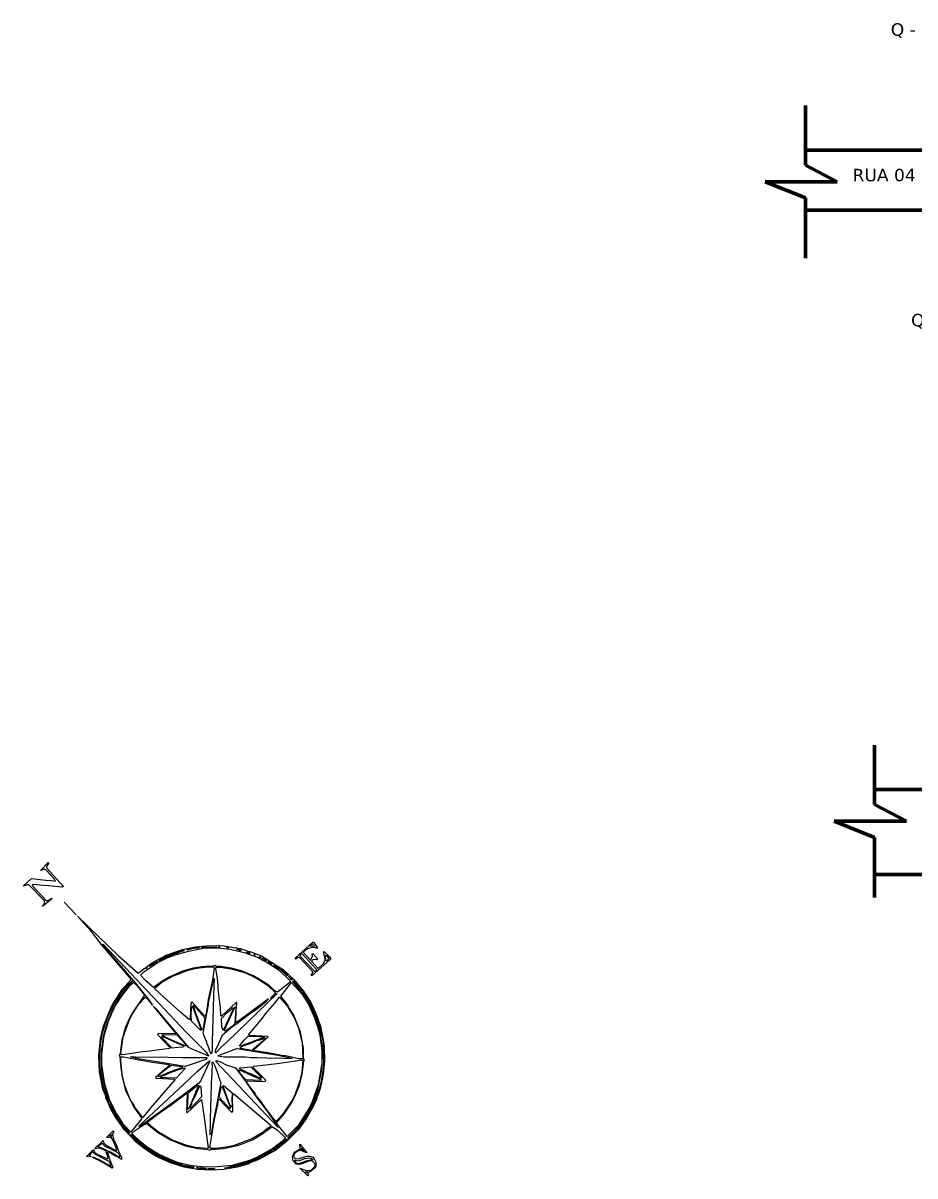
# Model space of a CAD drawing. Header units: millimetres. Extents: x 573 to 1525, y 204 to 1035.
# Drawn here: x 572.7 to 766, y 706.9 to 956.9 of the extents above; entities that cross this region are included whole.
import ezdxf

# ---------------------------------------------------------------- set-up
doc = ezdxf.new("R2010")
doc.units = ezdxf.units.MM
doc.header["$LTSCALE"] = 0.1
for name, color, linetype in [('7', 7, 'Continuous'), ('LOTEAMENTO', 7, 'Continuous'), ('TEXTO', 5, 'Continuous')]:
    doc.layers.add(name, color=color, linetype=linetype)
doc.styles.add('TEXTO ARQ', font='verdana.ttf', dxfattribs={"height": 0.13})

msp = doc.modelspace()

# ---------------------------------------------------------------- linework, layer by layer
at = {"layer": '7', "linetype": 'Continuous'}
for points in [[(578.84, 766.96), (576.87, 765.33), (577.32, 765.97), (577.3, 766.58), (573.85, 770.14), (572.67, 769.75), (574.53, 771.41), (577.59, 771.07), (578.8, 770.98), (579.69, 770.89), (579.52, 771.32), (577.68, 773.26), (577.28, 773.47), (576.42, 773.15), (578.1, 774.88), (578.23, 774.75), (577.78, 774.12), (577.79, 773.7), (581.44, 769.71), (581.08, 769.58), (578.26, 769.88), (577.12, 769.91), (574.82, 770.11), (574.64, 769.94), (577.72, 766.62), (578.42, 766.84), (578.92, 767.17), (578.84, 766.96)], [(584.15, 763.54), (581.61, 766.28), (584.15, 763.54)], [(629.84, 714.46), (627.46, 712.54), (623.67, 710.44), (621.86, 709.77), (621.6, 709.6), (619.19, 708.88), (616.21, 708.33), (613.3, 708.19), (610.51, 708.35), (607.63, 708.87), (604.62, 709.79), (602.17, 710.89), (600.71, 711.69), (598.63, 713.14), (597.13, 714.34), (594.56, 717.05), (592.56, 719.89), (591.65, 721.58), (591.19, 722.62), (590.72, 723.67), (590.52, 724.43), (590, 725.79), (589.25, 729.53), (589.1, 733), (589.46, 736.68), (590.12, 739.41), (591.85, 743.72), (594.19, 747.35), (596.04, 749.46), (596.08, 749.63), (590.86, 755.79), (589.67, 757.11), (587.41, 760.04), (584.5, 763.24), (593.38, 754.68), (597.6, 750.94), (600.71, 753.2), (603.68, 754.8), (607.22, 756.06), (610.07, 756.63), (612.31, 756.86), (614.63, 756.93), (614.55, 756.72), (613.53, 756.8), (612.3, 756.68), (611.49, 756.62), (611.38, 756.47), (613.02, 756.49), (615.32, 756.54), (614.9, 756.91), (616.28, 756.82), (617.53, 756.61), (618.64, 756.43), (618.9, 756.5), (619.23, 756.29), (619.79, 756.23), (621.36, 755.68), (621.8, 755.58), (623.41, 755), (624.56, 754.53), (627.57, 752.65), (629.02, 751.68), (631.36, 749.52), (633.4, 747.08), (634.95, 744.7), (635.47, 743.61), (636.11, 742.19), (637.16, 739.44), (637.81, 736.02), (637.96, 735.01), (638.05, 731.86), (637.83, 729.73), (637.76, 728.92), (637.25, 726.51), (636.9, 725.48), (636.62, 724.58), (636.41, 724.14), (636.27, 723.55), (635.57, 722), (634.1, 719.49), (632.3, 716.96), (629.84, 714.46)], [(639.18, 753.83), (635.28, 750.33), (635.12, 750.46), (635.51, 750.98), (635.5, 751.17), (632.68, 754.24), (632.24, 754.31), (631.81, 753.94), (631.69, 754.14), (635.48, 757.64), (635.61, 757.62), (636.51, 756.38), (636.37, 756.24), (636.06, 756.41), (635.33, 756.51), (634.23, 756.2), (633.42, 755.47), (634.88, 753.78), (635.08, 753.79), (635.44, 754.62), (635.36, 755), (635.47, 755.15), (636.56, 753.93), (636.38, 753.83), (635.96, 753.89), (635.48, 753.78), (635.18, 753.53), (636.65, 751.92), (637.9, 753.07), (638.14, 753.82), (638.03, 754.67), (637.8, 755.43), (637.93, 755.62), (639.16, 754.37), (639.36, 754.01), (639.18, 753.83)], [(612.91, 732.93), (610.57, 733.96), (609.59, 734.32), (608.61, 734.8), (601.72, 742.97), (600.91, 743.78), (605.81, 737.85), (605.79, 737.73), (602.03, 737.8), (601.83, 737.65), (604.56, 734.7), (604.42, 734.56), (600.07, 733.97), (598.03, 733.82), (594.75, 733.29), (594.07, 733.24), (593.89, 733.42), (594.31, 736.7), (594.44, 737.31), (594.63, 737.77), (594.71, 738.13), (595.78, 740.8), (596.33, 741.95), (597.7, 744.13), (599.22, 745.74), (599.74, 745.23), (600.73, 743.96), (600.2, 744.86), (597.13, 748.71), (589.92, 757.1), (590.05, 757.23), (608.06, 738.14), (612.36, 733.8), (612.91, 732.93)], [(630.16, 748.6), (627.82, 746.82), (627.25, 747.09), (625.93, 748.29), (622.48, 750.44), (619.72, 751.5), (617.76, 752.02), (615.54, 752.36), (614.55, 752.37), (614.25, 752.61), (613.58, 752.39), (613.11, 752.44), (611.6, 752.26), (609.58, 751.99), (607.23, 751.33), (604.5, 750.14), (602.55, 748.99), (600.94, 747.84), (599.18, 749.32), (598.15, 750.48), (598.87, 751.2), (601.92, 753.23), (603.92, 754.25), (604.7, 754.54), (605.61, 754.88), (608.51, 755.7), (611.79, 756.3), (613.79, 756.41), (615.53, 756.35), (617.56, 756.1), (620.58, 755.4), (623.39, 754.39), (624.45, 753.83), (625.4, 753.39), (626.76, 752.51), (628.26, 751.49), (630.51, 749.31), (630.62, 749.04), (630.16, 748.6)], [(606.34, 755.32), (604.98, 754.91), (602.09, 753.6), (602.31, 753.84), (604.71, 755.01), (606.49, 755.61), (606.34, 755.32)], [(606.92, 755.53), (606.65, 755.44), (606.74, 755.71), (607.03, 755.7), (606.92, 755.53)], [(607.46, 755.69), (607.17, 755.63), (607.29, 755.88), (607.54, 755.91), (607.46, 755.69)], [(608.46, 755.94), (608.29, 755.89), (608.17, 756.05), (608.45, 756.13), (608.46, 755.94)], [(609.69, 756.23), (608.66, 756.02), (608.79, 756.25), (609.64, 756.39), (609.69, 756.23)], [(610.71, 756.33), (609.85, 756.24), (609.91, 756.44), (610.83, 756.58), (610.71, 756.33)], [(617.18, 756.35), (616.81, 756.37), (616.79, 756.5), (617.06, 756.58), (617.24, 756.43), (617.18, 756.35)], [(619.83, 755.78), (619.03, 756.03), (619.26, 756.15), (619.92, 755.9), (619.83, 755.78)], [(621.81, 755.17), (621.35, 755.32), (621.19, 755.53), (621.71, 755.42), (621.88, 755.24), (621.81, 755.17)], [(623, 754.76), (622.67, 754.93), (622.8, 755.05), (623, 754.76)], [(635.97, 751.23), (632.66, 754.64), (633.1, 755.17), (636.34, 751.66), (635.97, 751.23)], [(635.77, 756.68), (634.94, 756.74), (634.91, 756.85), (635.33, 757.25), (635.82, 756.77), (635.77, 756.68)], [(601.56, 753.23), (600.08, 752.39), (600.34, 752.67), (601.8, 753.53), (601.56, 753.23)], [(624.21, 754.23), (623.95, 754.33), (623.93, 754.52), (624.13, 754.39), (624.21, 754.23)], [(625.24, 753.59), (624.41, 754.13), (624.43, 754.22), (625.35, 753.77), (625.24, 753.59)], [(626.57, 752.86), (625.81, 753.36), (625.97, 753.48), (626.64, 753), (626.57, 752.86)], [(628.18, 751.79), (627.05, 752.61), (627.19, 752.75), (627.83, 752.3), (628.16, 751.88), (628.18, 751.79)], [(638.43, 753.51), (638.31, 753.67), (638.21, 754.63), (638.36, 754.8), (638.95, 754.07), (638.43, 753.51)], [(599.33, 751.82), (599.5, 752.01), (599.64, 752.11), (599.33, 751.82)], [(612.05, 741.58), (609.25, 744.7), (609.07, 744.42), (608.91, 741.01), (608.72, 740.8), (606.86, 742.35), (603.93, 745.07), (601.29, 747.47), (601.24, 747.67), (602.76, 748.94), (604.37, 749.84), (605.44, 750.44), (606.22, 750.73), (608.49, 751.59), (609.99, 751.93), (610.84, 752.07), (612.16, 752.23), (613.87, 752.28), (614.11, 752.06), (613.74, 749.39), (612.82, 745.19), (612.4, 742.57), (612.26, 741.91), (612.05, 741.58)], [(614.44, 733.61), (614.33, 733.75), (614.47, 734.31), (615.04, 735.55), (615.57, 736.65), (615.87, 737.56), (618.16, 739.39), (619.26, 740.15), (621.49, 741.86), (623.38, 743.2), (625.3, 744.68), (625.91, 745.33), (621.87, 742.39), (618.95, 740.18), (618.81, 740.29), (618.87, 742.81), (619.04, 744.47), (618.96, 744.64), (615.72, 741.56), (615.56, 741.69), (615.47, 743.43), (615, 747.47), (614.97, 748.13), (614.83, 749.76), (614.54, 751.42), (614.43, 752.01), (614.62, 752.22), (615.43, 752.22), (617.79, 751.87), (620.88, 750.95), (622.56, 750.17), (624.02, 749.38), (625.75, 748.22), (627.33, 746.75), (627.36, 746.56), (626.28, 745.5), (627.77, 746.5), (616.91, 735.99), (615.66, 734.91), (614.44, 733.61)], [(629.92, 750.33), (628.37, 751.77), (629.03, 751.41), (629.94, 750.53), (629.92, 750.33)], [(630.94, 749.37), (630.19, 750.23), (631, 749.53), (630.94, 749.37)], [(595.63, 716.14), (593.42, 718.88), (591.35, 722.52), (590.85, 723.97), (590.1, 726.24), (589.33, 730.59), (589.3, 731.62), (589.31, 733.45), (589.48, 735.48), (589.91, 737.95), (590.26, 739.05), (590.46, 739.76), (590.88, 740.87), (591.02, 741.28), (591.22, 741.72), (591.78, 743.06), (592.27, 743.94), (592.53, 744.48), (594.08, 746.83), (595.38, 748.41), (596.32, 749.27), (596.34, 749.14), (593.89, 746.11), (592.05, 742.96), (590.8, 739.85), (590.11, 737.44), (589.61, 734.02), (589.63, 730.38), (590.22, 726.78), (591.08, 723.92), (591.51, 723.02), (592.02, 721.82), (593.45, 719.33), (595.74, 716.32), (595.63, 716.14)], [(596.03, 716.46), (594.48, 718.13), (593.44, 719.78), (592.88, 720.54), (591.43, 723.55), (590.8, 725.5), (590.38, 726.86), (589.77, 731.01), (589.76, 733.35), (590.25, 737.4), (591.29, 740.73), (591.71, 741.66), (591.9, 742.3), (592.43, 743.22), (592.6, 743.67), (594.16, 746.09), (595.73, 748.12), (596.62, 748.92), (597.44, 748.13), (599.01, 746.11), (596.46, 742.49), (595.65, 741.02), (594.88, 739.24), (594.05, 736.35), (593.71, 733.39), (593.54, 733.09), (593.65, 732.94), (593.78, 731.04), (594.12, 728.39), (594.86, 725.58), (595.37, 724.49), (596.18, 722.91), (596.69, 721.89), (598.43, 719.4), (596.03, 716.46)], [(613.5, 733.42), (613.26, 733.78), (612.79, 735.19), (612.53, 735.65), (612.5, 735.97), (611.86, 737.46), (611.79, 737.83), (611.69, 738.01), (612.85, 744.05), (612.84, 744.5), (613.57, 747.72), (613.92, 749.63), (614.13, 749.79), (613.93, 746.13), (613.91, 743.34), (613.64, 736.07), (613.66, 734.09), (613.5, 733.42)], [(629.91, 715.5), (627.73, 718.19), (627.65, 718.54), (629.37, 720.49), (630.92, 722.84), (631.15, 723.34), (631.66, 724.35), (632.58, 726.63), (633.17, 728.95), (633.52, 731.91), (633.67, 732.15), (633.48, 732.43), (633.44, 734.67), (632.81, 738.11), (631.26, 741.96), (630.17, 743.65), (630.13, 743.87), (628.52, 745.94), (630.89, 748.87), (633.07, 746.42), (634.6, 744.08), (635.88, 741.26), (636.24, 740.14), (636.49, 739.33), (636.98, 737.52), (637.44, 734.16), (637.42, 731.34), (636.66, 726.69), (635.33, 723), (634.66, 721.67), (632.27, 717.92), (629.91, 715.5)], [(632.2, 717.15), (631.87, 717.05), (633.84, 719.84), (634.13, 720.39), (634.69, 721.34), (635.11, 722.2), (635.45, 722.76), (636.35, 725.13), (636.55, 725.84), (637.17, 728.51), (637.38, 729.76), (637.54, 731), (637.57, 733.55), (637.59, 734.48), (637.49, 734.66), (637.52, 735.29), (637.21, 737.02), (636.89, 738.9), (636.29, 740.71), (635.87, 741.71), (635.53, 742.44), (635.24, 743.22), (634.76, 743.99), (634.76, 744.17), (633.34, 746.4), (631.15, 749.15), (631.28, 749.27), (633.23, 746.99), (634.31, 745.38), (635.64, 742.8), (636.14, 741.62), (636.44, 741.03), (637.11, 738.86), (637.13, 738.36), (637.51, 737.04), (637.75, 735.61), (637.81, 733.99), (637.8, 730.83), (637.27, 727.41), (636.87, 725.8), (635.81, 723.04), (634.43, 720.33), (632.2, 717.15)], [(633.21, 732.31), (632.47, 732.35), (629.59, 733.01), (629.09, 732.99), (625.8, 733.61), (622.82, 734.04), (622.63, 734.21), (625.79, 737.08), (625.76, 737.19), (621.74, 737.4), (621.55, 737.56), (624.55, 741.15), (625.24, 742.09), (627.24, 744.41), (628.29, 745.7), (629.92, 743.84), (631.55, 741.01), (632.3, 739.2), (633.16, 735.71), (633.26, 734.32), (633.35, 732.45), (633.21, 732.31)], [(611.2, 738.49), (609.15, 740.5), (609.11, 741.76), (609.2, 743.53), (609.39, 743.71), (610.35, 741.19), (611.31, 738.66), (611.2, 738.49)], [(611.56, 738.66), (611.35, 738.92), (610.06, 742.49), (609.54, 743.85), (609.63, 744.01), (612.06, 741.23), (611.68, 738.84), (611.56, 738.66)], [(616.05, 738.47), (615.77, 739.25), (615.69, 741.11), (616.89, 742.39), (618.23, 743.45), (618.26, 743.24), (616.05, 738.47)], [(618.11, 739.52), (616.46, 738.3), (616.34, 738.54), (616.67, 739.37), (617.14, 740.35), (618.39, 743.02), (618.7, 743.62), (618.8, 743.37), (618.57, 739.99), (618.11, 739.52)], [(607.97, 735.07), (606.71, 735.62), (603.49, 737.05), (602.78, 737.5), (603.02, 737.62), (606.04, 737.54), (607.78, 735.59), (607.99, 735.26), (607.97, 735.07)], [(607.28, 734.87), (606.25, 734.77), (604.98, 734.67), (602.63, 737.1), (602.97, 737.19), (607.31, 735.24), (607.48, 735.02), (607.28, 734.87)], [(624.84, 736.98), (619.78, 735.07), (619.6, 735.19), (620.64, 736.49), (621.48, 737.26), (623.86, 737.16), (624.86, 737.14), (624.84, 736.98)], [(623.76, 735.42), (622.25, 734.17), (619.84, 734.6), (619.68, 734.73), (620.34, 735.15), (621.93, 735.68), (623.38, 736.29), (624.07, 736.49), (625.12, 736.86), (625.14, 736.74), (623.76, 735.42)], [(598.63, 719.63), (596.82, 721.94), (596.82, 722.12), (595.92, 723.54), (594.74, 726.52), (594.17, 728.96), (593.83, 731.9), (593.87, 732.67), (594, 732.79), (594.45, 732.8), (596.24, 732.43), (600.26, 731.7), (604.24, 731.1), (604.38, 730.91), (601.38, 728.27), (601.59, 728.05), (601.76, 728.14), (605.58, 727.92), (605.59, 727.79), (600.37, 721.78), (598.63, 719.63)], [(612.26, 732.21), (607.79, 730.65), (602.18, 731.6), (597.99, 732.24), (595.98, 732.71), (596.12, 732.85), (597.95, 732.73), (600.94, 732.8), (607.15, 732.61), (609.69, 732.63), (612.53, 732.6), (612.54, 732.47), (612.26, 732.21)], [(630.87, 732.37), (627.64, 732.45), (626.11, 732.43), (624.91, 732.52), (624.31, 732.48), (623.33, 732.59), (622.14, 732.59), (620.87, 732.67), (619.41, 732.73), (616.19, 732.68), (614.91, 732.9), (615.04, 733.09), (616.31, 733.6), (619.03, 734.61), (627.92, 733.11), (630.96, 732.49), (630.87, 732.37)], [(610.75, 727.09), (606.08, 723.52), (597.88, 717.58), (597.74, 717.73), (600, 719.84), (608.56, 727.81), (610.46, 729.68), (613.14, 731.95), (613.11, 731.68), (611.16, 727.47), (610.75, 727.09)], [(607.21, 730.45), (604.58, 729.52), (602.14, 728.47), (602, 728.62), (603.36, 729.88), (604.79, 730.96), (607.08, 730.65), (607.21, 730.45)], [(605.89, 728.14), (603.81, 728.2), (602.48, 728.3), (602.79, 728.64), (603.52, 728.87), (604.43, 729.31), (606.19, 729.93), (607.2, 730.27), (607.71, 730.36), (607.72, 730.16), (605.89, 728.14)], [(613.33, 715.79), (613.2, 715.95), (613.31, 718.05), (613.32, 719.74), (613.39, 721.29), (613.38, 722.26), (613.45, 723.73), (613.54, 727.03), (613.68, 729.21), (613.67, 730.07), (613.72, 730.64), (613.65, 731.49), (613.81, 731.68), (614.22, 730.84), (614.68, 729.63), (615.31, 727.67), (615.57, 727.22), (614.78, 722.92), (614.03, 719.4), (613.44, 716.04), (613.33, 715.79)], [(627.98, 717.45), (614.39, 731.81), (614.61, 731.95), (615.63, 731.58), (616.69, 731.02), (618.49, 730.45), (618.62, 730.46), (620.88, 727.53), (623, 724.39), (625.48, 721.04), (627.25, 718.62), (627.98, 717.45)], [(624.23, 727.66), (620.98, 727.8), (619.79, 729.12), (619.34, 729.93), (620.25, 729.67), (622.44, 728.66), (623.99, 728.03), (624.34, 727.77), (624.23, 727.66)], [(624.35, 728.16), (623.72, 728.31), (622.03, 729.09), (621.36, 729.32), (620.35, 729.83), (619.53, 730.21), (619.73, 730.37), (622.07, 730.59), (624.4, 728.25), (624.35, 728.16)], [(627.86, 719.05), (627.47, 718.72), (625.26, 721.64), (624.22, 723.17), (623, 724.64), (622.95, 724.87), (621.82, 726.25), (621.13, 727.35), (621.33, 727.58), (622.89, 727.48), (624.87, 727.43), (625.27, 727.57), (625.24, 727.75), (622.45, 730.53), (622.71, 730.74), (625.28, 731.05), (628.29, 731.39), (629.75, 731.62), (633.13, 732.13), (633.34, 731.95), (633.1, 729.51), (632.75, 727.77), (631.67, 724.71), (631, 723.38), (629.14, 720.55), (627.86, 719.05)], [(608.49, 721.36), (608.33, 721.56), (608.43, 724.29), (608.47, 724.95), (610.23, 726.42), (610.71, 726.66), (609.11, 722.72), (608.49, 721.36)], [(608.98, 721.58), (608.86, 721.78), (609.25, 722.58), (609.24, 722.85), (610.05, 724.39), (610.38, 725.34), (611.04, 726.59), (611.18, 726.3), (611.38, 724.11), (608.98, 721.58)], [(617.48, 721.49), (615.17, 724.03), (615.54, 725.74), (615.58, 726.14), (615.75, 726.33), (616.02, 725.82), (617.54, 721.83), (617.48, 721.49)], [(617.84, 721.84), (617.46, 722.35), (616.37, 725.53), (616, 726.43), (616.15, 726.57), (618.03, 725), (617.94, 723.33), (618.01, 722.52), (617.84, 721.84)], [(612.64, 712.93), (610.06, 713.14), (608.22, 713.56), (606.17, 714.24), (604.78, 714.85), (602.04, 716.45), (600.54, 717.66), (599.59, 718.61), (602.45, 720.77), (603.42, 721.41), (604.79, 722.37), (607.94, 724.77), (608.12, 724.8), (608.26, 724.65), (608.13, 720.84), (608.25, 720.61), (611.33, 723.53), (611.91, 719.63), (612.67, 714.04), (612.83, 713.14), (612.64, 712.93)], [(625.96, 717.36), (625.76, 717.2), (625.48, 717.28), (625.51, 717.1), (624.74, 716.44), (622.27, 714.97), (618.45, 713.54), (617.22, 713.28), (614.53, 712.87), (613.47, 712.87), (613.19, 713.13), (614.16, 719.15), (614.86, 722.4), (614.93, 723.13), (614.97, 723.39), (615.21, 723.58), (617.94, 720.71), (618.11, 721.01), (618.1, 724.22), (618.26, 724.8), (622.73, 721.05), (626.43, 717.9), (625.96, 717.36)], [(628.67, 714.32), (626.79, 712.88), (623.29, 710.96), (621.96, 710.4), (617.98, 709.24), (614.72, 708.91), (612.04, 708.85), (609.38, 709.17), (608.52, 709.3), (606.18, 709.88), (604.14, 710.74), (602.04, 711.65), (599.67, 713.15), (598.03, 714.39), (596.28, 716.16), (597.05, 716.86), (598.57, 717.85), (599.44, 718.4), (601.82, 716.42), (604.6, 714.79), (607.8, 713.45), (610.54, 712.89), (612.73, 712.7), (613.08, 712.54), (613.37, 712.71), (616.09, 712.88), (619.09, 713.52), (620.4, 713.99), (622.54, 714.87), (624.46, 715.99), (626.69, 717.7), (627.84, 716.9), (629.59, 715.2), (628.67, 714.32)], [(591.96, 708.66), (589.98, 709.86), (587.77, 710.96), (587.87, 711.12), (589.41, 710.38), (591.43, 709.18), (591.72, 709.1), (591.54, 709.81), (591.2, 710.16), (588.4, 711.63), (587.82, 712.13), (587.64, 712.1), (587.07, 711.48), (587.42, 711.11), (586.72, 711.22), (586.52, 711.07), (586.4, 711.19), (587.96, 712.68), (588.18, 712.12), (588.73, 711.66), (590.98, 710.65), (591.12, 710.88), (590.58, 712.37), (589.69, 712.85), (589.15, 712.94), (588.36, 712.82), (588.2, 712.91), (590.04, 714.66), (590.21, 714.05), (590.87, 713.45), (592.86, 712.43), (593.01, 712.68), (592.16, 714.75), (591.78, 715.26), (590.76, 715.27), (592.2, 716.71), (592.32, 716.58), (592.05, 715.94), (592.26, 714.95), (592.82, 713.8), (593.36, 712.31), (593.98, 711), (594, 710.5), (593.13, 711.08), (592.72, 711.22), (591.41, 712.04), (591.15, 712.14), (590.98, 712.01), (591.31, 710.78), (592.11, 708.81), (591.96, 708.66)], [(591.77, 715.5), (591.49, 715.61), (591.89, 715.93), (591.92, 715.64), (591.77, 715.5)], [(607.25, 709.2), (605.34, 709.77), (602.26, 711.05), (601.02, 711.8), (598.72, 713.3), (596.96, 714.78), (595.93, 715.83), (596.11, 716.01), (597.18, 714.92), (599.61, 713.02), (602.13, 711.38), (602.8, 711.15), (603.3, 710.81), (605.43, 710.04), (606.72, 709.61), (607.34, 709.32), (607.25, 709.2)], [(629.7, 714.6), (627.78, 713.05), (627.64, 713.2), (629.8, 714.98), (629.89, 714.78), (629.7, 714.6)], [(630.29, 715.09), (630.12, 715.28), (631.79, 716.94), (631.7, 716.67), (630.29, 715.09)], [(593.47, 711.05), (592.84, 711.39), (591.61, 712.12), (589.75, 712.98), (589.14, 713.1), (588.88, 713.31), (589.79, 714.07), (590.39, 713.41), (591.17, 713.03), (591.88, 712.66), (593.09, 712.12), (593.42, 711.77), (593.62, 711.16), (593.47, 711.05)], [(626.37, 712.14), (622.91, 710.32), (621.64, 709.81), (618.87, 709.04), (618.97, 709.3), (621.47, 709.99), (622.92, 710.61), (624.74, 711.46), (626.83, 712.65), (626.37, 712.14)], [(627.43, 712.86), (627.08, 712.57), (626.94, 712.71), (627.37, 713.12), (627.43, 712.86)], [(634.37, 706.95), (632.68, 708.61), (634.07, 708.11), (635.12, 708.19), (635.85, 708.89), (636.05, 709.42), (635.35, 710.2), (634.63, 710.18), (633.87, 709.87), (633.09, 709.59), (632.63, 709.4), (631.86, 709.51), (631.21, 710.19), (631.11, 711.07), (631.34, 711.79), (631.68, 712.17), (632.3, 712.52), (632.72, 712.92), (632.64, 713.82), (634.15, 711.93), (632.91, 712.43), (632.17, 712.29), (631.52, 711.78), (631.34, 711.43), (631.38, 711.05), (631.73, 710.68), (632.58, 710.71), (634.21, 711.25), (634.84, 711.25), (635.46, 711), (635.81, 710.63), (636.15, 709.9), (636.15, 709.1), (635.99, 708.74), (635.15, 708.04), (634.42, 707.52), (634.46, 707.04), (634.37, 706.95)], [(633.32, 712.47), (632.8, 712.69), (632.99, 713), (633.38, 712.71), (633.41, 712.45), (633.32, 712.47)], [(635.39, 710.37), (634.96, 710.38), (633.96, 710.14), (632.42, 709.55), (632.06, 709.6), (631.49, 710.24), (631.67, 710.38), (632.38, 710.25), (633.02, 710.47), (633.74, 710.74), (634.66, 710.88), (635.09, 710.79), (635.48, 710.5), (635.39, 710.37)], [(609.66, 708.69), (608.6, 708.84), (607.57, 709.09), (607.46, 709.27), (609.52, 708.95), (609.66, 708.69)], [(610.65, 708.58), (610.31, 708.64), (610.33, 708.8), (610.69, 708.79), (610.65, 708.58)], [(612.35, 708.44), (610.95, 708.52), (611.06, 708.76), (612.23, 708.65), (612.35, 708.44)], [(614.18, 708.43), (612.71, 708.44), (612.8, 708.59), (614.2, 708.59), (614.18, 708.43)], [(616.61, 708.64), (616.38, 708.63), (616.67, 708.8), (616.61, 708.64)], [(617.88, 708.79), (617.03, 708.69), (617.03, 708.87), (617.9, 709.06), (617.97, 708.88), (617.88, 708.79)], [(618.6, 708.95), (618.15, 708.87), (618.21, 709.11), (618.66, 709.26), (618.67, 708.95), (618.6, 708.95)], [(634.15, 707.62), (633.92, 707.79), (634.3, 707.94), (634.15, 707.62)]]:
    msp.add_lwpolyline(points, dxfattribs=at)
at = {"layer": 'LOTEAMENTO', "lineweight": 100}
for p, q in [((742.28, 939.02), (742.28, 926.11)), ((786.64, 929.34), (742.28, 929.34)), ((749.17, 922.49), (742.28, 926.11)), ((749.17, 922.49), (733.52, 922.49)), ((733.52, 922.49), (742.28, 918.98)), ((742.28, 918.98), (742.28, 905.96)), ((787.98, 916.34), (742.28, 916.34)), ((757.25, 800.38), (757.25, 787.47)), ((801.62, 790.7), (757.25, 790.7)), ((764.14, 783.85), (757.25, 787.47)), ((764.14, 783.85), (748.49, 783.85)), ((748.49, 783.85), (757.25, 780.34)), ((757.25, 780.34), (757.25, 767.32)), ((802.95, 772.29), (757.25, 772.29))]:
    msp.add_line(p, q, dxfattribs=at)

# ---------------------------------------------------------------- texts
at = {"layer": 'TEXTO', "style": 'TEXTO ARQ'}
for s, p in [('Q - 59', (760.76, 954.16)), ('RUA 04', (752.47, 922.6)), ('Q - 58', (765.17, 891.15))]:
    msp.add_text(s, height=2.7, dxfattribs=at).set_placement(p)

doc.saveas('drawing.dxf')
